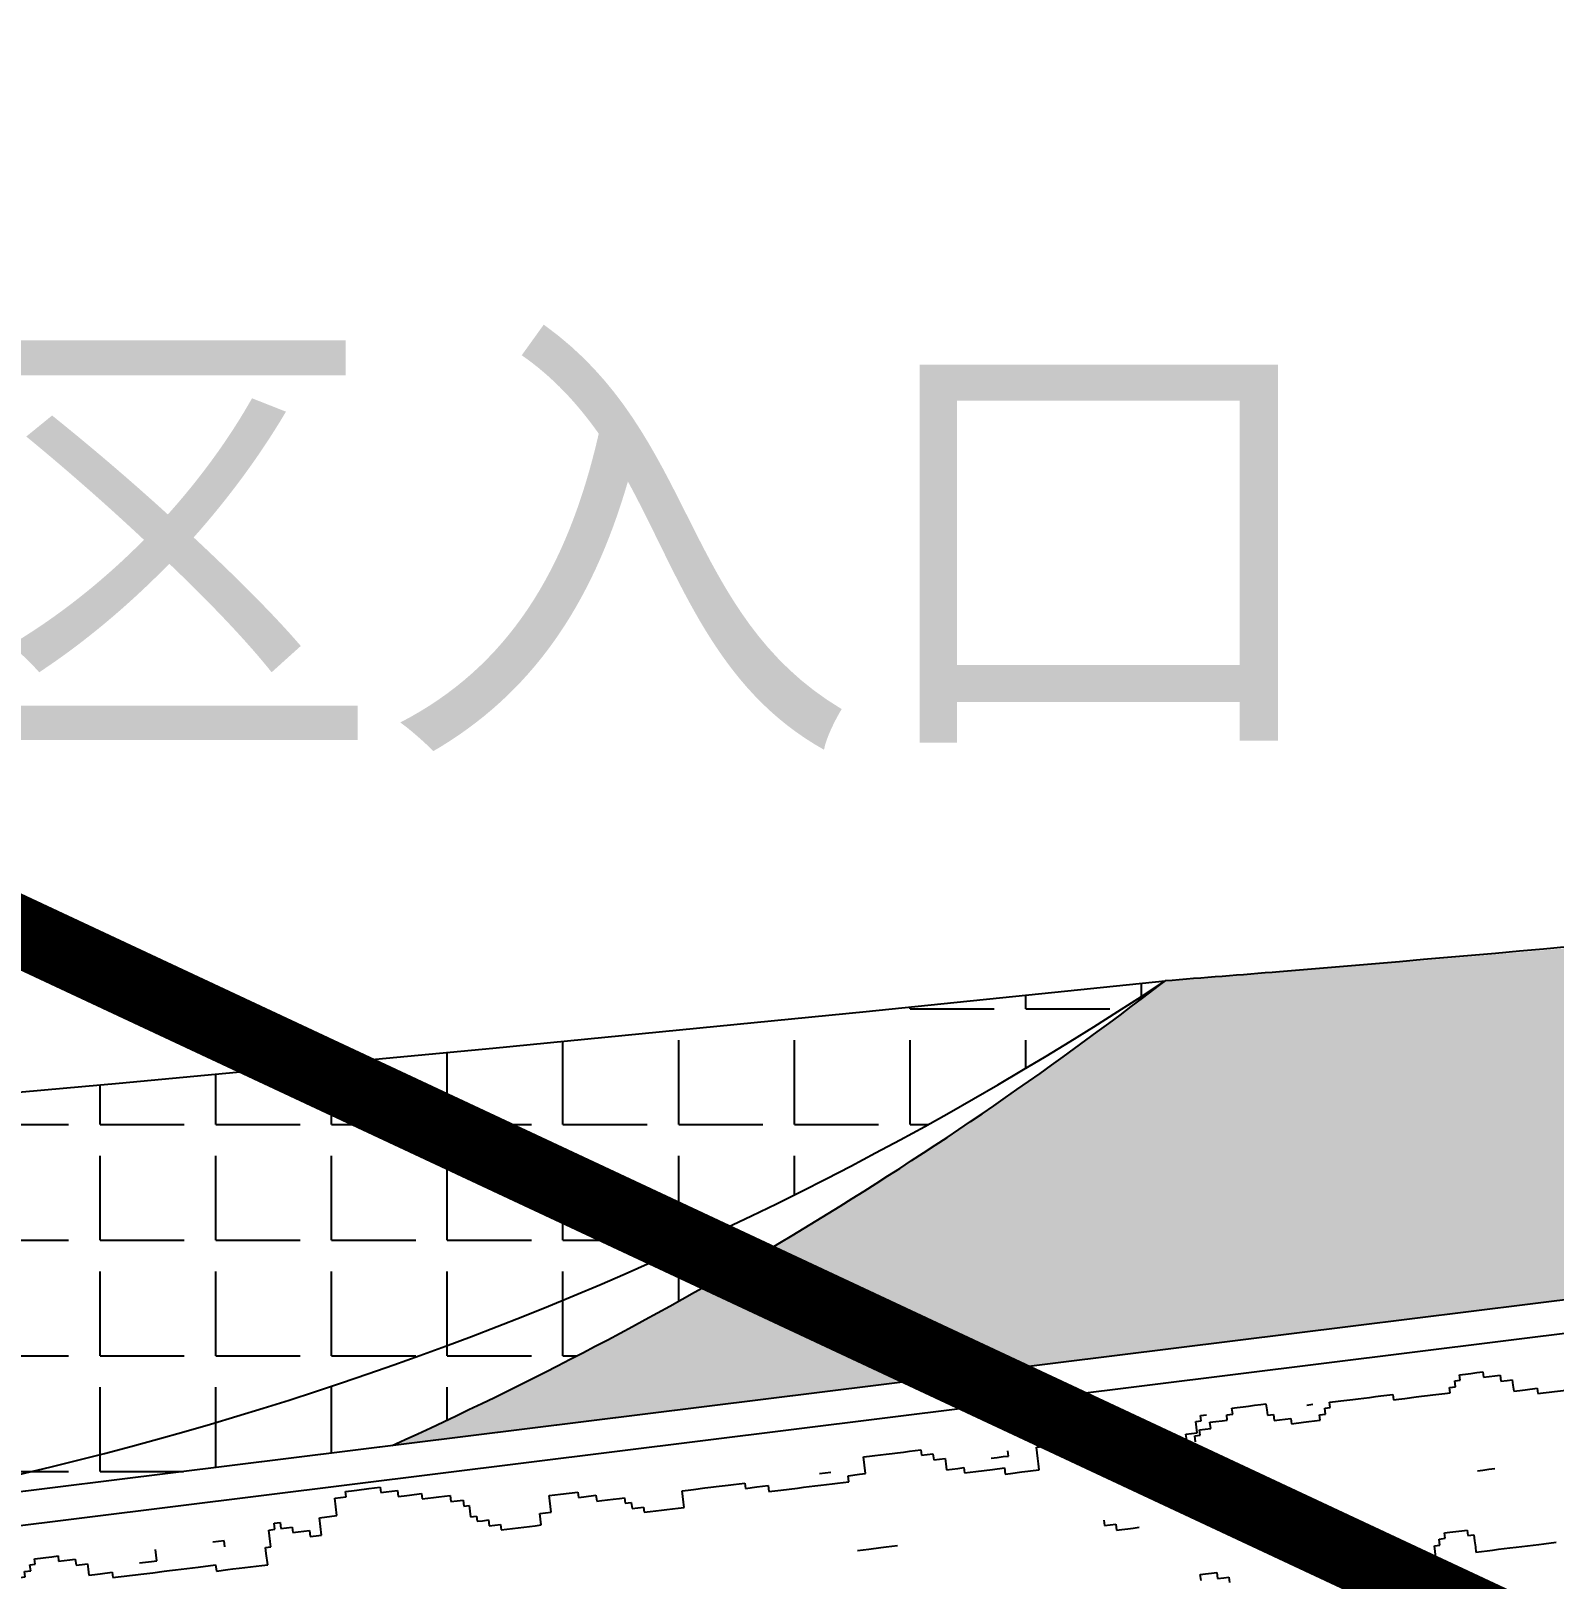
# Model space of a CAD drawing. Extents: x 302512 to 1034855, y -184136 to 410364.
# Drawn here: x 585704 to 596563, y -20013 to -8973 of the extents above; entities that cross this region are included whole.
import ezdxf

# ---------------------------------------------------------------- set-up
doc = ezdxf.new("R2010")
doc.units = 0
doc.header["$MEASUREMENT"] = 0
doc.linetypes.add('DASHED2', pattern=[0.375, 0.25, -0.125])
for name, color, linetype in [('PUB_TEXT', 7, 'Continuous'), ('WALL', 4, 'Continuous'), ('WZ', 2, 'Continuous'), ('总图线11', 41, 'Continuous'), ('环境', 8, 'Continuous')]:
    doc.layers.add(name, color=color, linetype=linetype)
doc.styles.add('-黑体', font='', dxfattribs={"width": 0.8})
doc.styles.get('-黑体').set_extended_font_data('黑体')
pattern_1 = [(0, (509471.4933334838, -11821.67426260607), (0, 825.0000000000001), [600, -225]), (90, (509471.4933334838, -11821.67426260607), (-825.0000000000001, 5.051501209517306e-14), [600, -225])]

# ---------------------------------------------------------------- blocks, each defined once
blk = doc.blocks.new('M_F21')
at = {"color": 3, "linetype": 'Continuous'}
for p, q in [((-631.595779787006, 671.5761824130986), (-577.3097208870659, 671.5761824130986)), ((-631.595779787006, 588.3934599739368), (-631.595779787006, 671.5761824130986)), ((-577.3097208870659, 696.8926631554514), (-548.3571561404315, 696.8926631554514)), ((-577.3097208870659, 671.5761824130986), (-577.3097208870659, 696.8926631554514)), ((-548.3571561404315, 696.8926631554514), (-523.0236619871266, 696.8926631554514)), ((-548.3571561404315, 696.8926631554514), (-548.3571561404315, 696.8926631554514)), ((-523.0236619871266, 696.8926631554514), (-465.1185324938569, 696.8926631554514)), ((-523.0236619871266, 696.8926631554514), (-523.0236619871266, 696.8926631554514)), ((-465.1185324938569, 696.8926631554514), (-410.8324735939177, 696.8926631554514)), ((-465.1185324938569, 696.8926631554514), (-465.1185324938569, 696.8926631554514)), ((-410.8324735939177, 696.8926631554514), (-410.8324735939177, 671.5761824130986)), ((-410.8324735939177, 671.5761824130986), (-385.4989794406129, 671.5761824130986)), ((-385.4989794406129, 671.5761824130986), (-331.2129205406727, 671.5761824130986)), ((-385.4989794406129, 671.5761824130986), (-385.4989794406129, 671.5761824130986)), ((-331.2129205406727, 671.5761824130986), (-331.2129205406727, 642.643061564695)), ((-331.2129205406727, 642.643061564695), (-302.2603557940383, 642.643061564695)), ((-302.2603557940383, 642.643061564695), (-276.9268616407335, 642.643061564695)), ((-302.2603557940383, 642.643061564695), (-302.2603557940383, 642.643061564695)), ((-276.9268616407335, 642.643061564695), (-219.0217321474638, 642.643061564695)), ((-276.9268616407335, 642.643061564695), (-276.9268616407335, 642.643061564695)), ((-219.0217321474638, 642.643061564695), (-219.0217321474638, 617.3265808223405)), ((-219.0217321474638, 617.3265808223405), (-164.7356732475246, 617.3265808223405)), ((-164.7356732475246, 617.3265808223405), (-139.4021790942197, 617.3265808223405)), ((-164.7356732475246, 617.3265808223405), (-164.7356732475246, 617.3265808223405)), ((-139.4021790942197, 617.3265808223405), (-85.11612019427957, 617.3265808223405)), ((-139.4021790942197, 617.3265808223405), (-139.4021790942197, 617.3265808223405)), ((-85.11612019427957, 617.3265808223405), (-85.11612019427957, 588.3934599739368)), ((-3175.802406897511, 534.1438583831787), (-3150.468912744205, 534.1438583831787)), ((-3175.802406897511, 534.1438583831787), (-3175.802406897511, 534.1438583831787)), ((-3175.802406897511, 505.210737534775), (-3175.802406897511, 534.1438583831787)), ((-3150.468912744205, 534.1438583831787), (-3121.516347997571, 534.1438583831787)), ((-3150.468912744205, 534.1438583831787), (-3150.468912744205, 534.1438583831787)), ((-3121.516347997571, 534.1438583831787), (-3096.182853844266, 534.1438583831787)), ((-3121.516347997571, 534.1438583831787), (-3121.516347997571, 534.1438583831787)), ((-3096.182853844266, 534.1438583831787), (-3067.230289097632, 534.1438583831787)), ((-3096.182853844266, 534.1438583831787), (-3096.182853844266, 534.1438583831787)), ((-3067.230289097632, 534.1438583831787), (-3038.277724350997, 534.1438583831787)), ((-3067.230289097632, 534.1438583831787), (-3067.230289097632, 534.1438583831787)), ((-3038.277724350997, 534.1438583831787), (-3012.944230197692, 534.1438583831787)), ((-3038.277724350997, 534.1438583831787), (-3038.277724350997, 534.1438583831787)), ((-3012.944230197692, 534.1438583831787), (-3012.944230197692, 505.210737534775)), ((-3012.944230197692, 534.1438583831787), (-3012.944230197692, 534.1438583831787)), ((-2108.176581865364, 534.1438583831787), (-2082.843087712059, 534.1438583831787)), ((-2108.176581865364, 505.210737534775), (-2108.176581865364, 534.1438583831787)), ((-2082.843087712059, 559.4603391255332), (-2053.890522965425, 559.4603391255332)), ((-2082.843087712059, 559.4603391255332), (-2082.843087712059, 559.4603391255332)), ((-2082.843087712059, 534.1438583831787), (-2082.843087712059, 559.4603391255332)), ((-2082.843087712059, 534.1438583831787), (-2082.843087712059, 534.1438583831787)), ((-2053.890522965425, 559.4603391255332), (-2028.55702881212, 559.4603391255332)), ((-2053.890522965425, 559.4603391255332), (-2053.890522965425, 559.4603391255332)), ((-2028.55702881212, 559.4603391255332), (-1999.604464065485, 559.4603391255332)), ((-2028.55702881212, 559.4603391255332), (-2028.55702881212, 559.4603391255332)), ((-1999.604464065485, 559.4603391255332), (-1970.651899318851, 559.4603391255332)), ((-1999.604464065485, 559.4603391255332), (-1999.604464065485, 559.4603391255332)), ((-1970.651899318851, 559.4603391255332), (-1970.651899318851, 534.1438583831787)), ((-1970.651899318851, 534.1438583831787), (-1916.365840418911, 534.1438583831787)), ((-1916.365840418911, 534.1438583831787), (-1891.032346265605, 534.1438583831787)), ((-1916.365840418911, 534.1438583831787), (-1916.365840418911, 534.1438583831787)), ((-1891.032346265605, 534.1438583831787), (-1891.032346265605, 505.210737534775)), ((-1891.032346265605, 534.1438583831787), (-1891.032346265605, 534.1438583831787)), ((-1507.410863372699, 534.1438583831787), (-1507.410863372699, 534.1438583831787)), ((-1507.410863372699, 479.8942567924223), (-1507.410863372699, 534.1438583831787)), ((-1232.361498279671, 534.1438583831787), (-1232.361498279671, 534.1438583831787)), ((-1178.075439379732, 534.1438583831787), (-1232.361498279671, 534.1438583831787)), ((-1178.075439379732, 534.1438583831787), (-1178.075439379732, 534.1438583831787)), ((-1178.075439379732, 505.210737534775), (-1178.075439379732, 534.1438583831787)), ((-960.9312037799727, 559.4603391255332), (-931.9786390333384, 559.4603391255332)), ((-960.9312037799727, 505.210737534775), (-960.9312037799727, 559.4603391255332)), ((-931.9786390333384, 588.3934599739368), (-903.026074286704, 588.3934599739368)), ((-931.9786390333384, 588.3934599739368), (-931.9786390333384, 588.3934599739368)), ((-931.9786390333384, 559.4603391255332), (-931.9786390333384, 588.3934599739368)), ((-903.026074286704, 588.3934599739368), (-903.026074286704, 559.4603391255332)), ((-903.026074286704, 588.3934599739368), (-903.026074286704, 588.3934599739368)), ((-903.026074286704, 559.4603391255332), (-848.7400153867638, 559.4603391255332)), ((-903.026074286704, 559.4603391255332), (-903.026074286704, 559.4603391255332)), ((-848.7400153867638, 559.4603391255332), (-848.7400153867638, 534.1438583831787)), ((-848.7400153867638, 534.1438583831787), (-823.406521233459, 534.1438583831787)), ((-823.406521233459, 534.1438583831787), (-769.1204623335198, 534.1438583831787)), ((-823.406521233459, 534.1438583831787), (-823.406521233459, 534.1438583831787)), ((-769.1204623335198, 534.1438583831787), (-769.1204623335198, 505.210737534775)), ((-714.8344034335796, 588.3934599739368), (-631.595779787006, 588.3934599739368)), ((-714.8344034335796, 505.210737534775), (-714.8344034335796, 588.3934599739368)), ((-85.11612019427957, 588.3934599739368), (-56.16355544764519, 588.3934599739368)), ((-56.16355544764519, 588.3934599739368), (-27.21099070101081, 588.3934599739368)), ((-56.16355544764519, 588.3934599739368), (-56.16355544764519, 588.3934599739368)), ((-27.21099070101081, 588.3934599739368), (-27.21099070101081, 559.4603391255332)), ((-27.21099070101081, 588.3934599739368), (-27.21099070101081, 588.3934599739368)), ((-27.21099070101081, 559.4603391255332), (-1.87749654770505, 559.4603391255332)), ((-27.21099070101081, 559.4603391255332), (-27.21099070101081, 559.4603391255332)), ((-1.87749654770505, 559.4603391255332), (-1.87749654770505, 505.210737534775)), ((381.7439863452018, 559.4603391255332), (436.0300452451411, 559.4603391255332)), ((381.7439863452018, 559.4603391255332), (381.7439863452018, 559.4603391255332)), ((381.7439863452018, 534.1438583831787), (381.7439863452018, 559.4603391255332)), ((381.7439863452018, 534.1438583831787), (381.7439863452018, 534.1438583831787)), ((381.7439863452018, 479.8942567924223), (381.7439863452018, 534.1438583831787)), ((436.0300452451411, 559.4603391255332), (519.2686688917165, 559.4603391255332)), ((436.0300452451411, 559.4603391255332), (436.0300452451411, 559.4603391255332)), ((519.2686688917165, 559.4603391255332), (519.2686688917165, 534.1438583831787)), ((519.2686688917165, 559.4603391255332), (519.2686688917165, 559.4603391255332)), ((519.2686688917165, 534.1438583831787), (544.6021630450196, 534.1438583831787)), ((519.2686688917165, 534.1438583831787), (519.2686688917165, 534.1438583831787)), ((544.6021630450196, 534.1438583831787), (602.5072925382883, 534.1438583831787)), ((544.6021630450196, 534.1438583831787), (544.6021630450196, 534.1438583831787)), ((602.5072925382883, 534.1438583831787), (602.5072925382883, 505.210737534775)), ((1887.277353170195, 559.4603391255332), (1916.229917916829, 559.4603391255332)), ((1887.277353170195, 559.4603391255332), (1887.277353170195, 559.4603391255332)), ((1887.277353170195, 479.8942567924223), (1887.277353170195, 559.4603391255332)), ((1916.229917916829, 559.4603391255332), (1941.563412070134, 559.4603391255332)), ((1916.229917916829, 559.4603391255332), (1916.229917916829, 559.4603391255332)), ((1941.563412070134, 559.4603391255332), (1995.849470970075, 559.4603391255332)), ((1941.563412070134, 559.4603391255332), (1941.563412070134, 559.4603391255332)), ((1995.849470970075, 559.4603391255332), (2024.802035716708, 559.4603391255332)), ((1995.849470970075, 559.4603391255332), (1995.849470970075, 559.4603391255332)), ((2024.802035716708, 559.4603391255332), (2050.135529870015, 559.4603391255332)), ((2024.802035716708, 559.4603391255332), (2024.802035716708, 559.4603391255332)), ((2050.135529870015, 559.4603391255332), (2079.088094616647, 559.4603391255332)), ((2050.135529870015, 559.4603391255332), (2050.135529870015, 559.4603391255332)), ((2079.088094616647, 559.4603391255332), (2108.040659363283, 559.4603391255332)), ((2079.088094616647, 559.4603391255332), (2079.088094616647, 559.4603391255332)), ((2108.040659363283, 559.4603391255332), (2162.326718263223, 559.4603391255332)), ((2108.040659363283, 559.4603391255332), (2108.040659363283, 559.4603391255332)), ((2162.326718263223, 559.4603391255332), (2162.326718263223, 534.1438583831787)), ((2162.326718263223, 534.1438583831787), (2216.612777163162, 534.1438583831787)), ((2216.612777163162, 534.1438583831787), (2216.612777163162, 505.210737534775)), ((2216.612777163162, 534.1438583831787), (2216.612777163162, 534.1438583831787)), ((2737.758942602584, 534.1438583831787), (2763.092436755887, 534.1438583831787)), ((2737.758942602584, 534.1438583831787), (2737.758942602584, 534.1438583831787)), ((2737.758942602584, 505.210737534775), (2737.758942602584, 534.1438583831787)), ((2763.092436755887, 559.4603391255332), (2792.045001502524, 559.4603391255332)), ((2763.092436755887, 534.1438583831787), (2763.092436755887, 559.4603391255332)), ((2792.045001502524, 559.4603391255332), (2817.378495655827, 559.4603391255332)), ((2792.045001502524, 559.4603391255332), (2792.045001502524, 559.4603391255332)), ((2817.378495655827, 559.4603391255332), (2846.331060402463, 559.4603391255332)), ((2817.378495655827, 559.4603391255332), (2817.378495655827, 559.4603391255332)), ((2846.331060402463, 559.4603391255332), (2871.664554555766, 559.4603391255332)), ((2846.331060402463, 559.4603391255332), (2846.331060402463, 559.4603391255332)), ((2871.664554555766, 559.4603391255332), (2925.950613455709, 559.4603391255332)), ((2871.664554555766, 559.4603391255332), (2871.664554555766, 559.4603391255332)), ((2925.950613455709, 559.4603391255332), (2954.903178202341, 559.4603391255332)), ((2925.950613455709, 559.4603391255332), (2925.950613455709, 559.4603391255332)), ((2954.903178202341, 559.4603391255332), (2954.903178202341, 534.1438583831787)), ((2954.903178202341, 534.1438583831787), (3009.18923710228, 534.1438583831787)), ((3009.18923710228, 534.1438583831787), (3063.47529600222, 534.1438583831787)), ((3009.18923710228, 534.1438583831787), (3009.18923710228, 534.1438583831787)), ((3063.47529600222, 534.1438583831787), (3092.427860748856, 534.1438583831787)), ((3063.47529600222, 534.1438583831787), (3063.47529600222, 534.1438583831787)), ((3092.427860748856, 534.1438583831787), (3092.427860748856, 505.210737534775)), ((3092.427860748856, 534.1438583831787), (3092.427860748856, 534.1438583831787)), ((3476.049343641764, 534.1438583831787), (3501.382837795067, 534.1438583831787)), ((3476.049343641764, 534.1438583831787), (3476.049343641764, 534.1438583831787)), ((3476.049343641764, 479.8942567924223), (3476.049343641764, 534.1438583831787)), ((3501.382837795067, 559.4603391255332), (3530.335402541703, 559.4603391255332)), ((3501.382837795067, 534.1438583831787), (3501.382837795067, 559.4603391255332)), ((3530.335402541703, 559.4603391255332), (3530.335402541703, 559.4603391255332)), ((-3342.279654190659, 450.9611359440187), (-3287.99359529072, 450.9611359440187)), ((-3342.279654190659, 450.9611359440187), (-3342.279654190659, 450.9611359440187)), ((-3342.279654190659, 425.6446552016641), (-3342.279654190659, 450.9611359440187)), ((-3287.99359529072, 479.8942567924223), (-3259.041030544086, 479.8942567924223)), ((-3287.99359529072, 479.8942567924223), (-3287.99359529072, 479.8942567924223)), ((-3287.99359529072, 450.9611359440187), (-3287.99359529072, 479.8942567924223)), ((-3287.99359529072, 450.9611359440187), (-3287.99359529072, 450.9611359440187)), ((-3259.041030544086, 479.8942567924223), (-3230.088465797451, 479.8942567924223)), ((-3259.041030544086, 479.8942567924223), (-3259.041030544086, 479.8942567924223)), ((-3230.088465797451, 479.8942567924223), (-3204.754971644145, 479.8942567924223)), ((-3230.088465797451, 479.8942567924223), (-3230.088465797451, 479.8942567924223)), ((-3204.754971644145, 505.210737534775), (-3175.802406897511, 505.210737534775)), ((-3204.754971644145, 479.8942567924223), (-3204.754971644145, 505.210737534775)), ((-3175.802406897511, 505.210737534775), (-3175.802406897511, 505.210737534775)), ((-3012.944230197692, 505.210737534775), (-3012.944230197692, 479.8942567924223)), ((-3012.944230197692, 505.210737534775), (-3012.944230197692, 505.210737534775)), ((-3012.944230197692, 479.8942567924223), (-2983.991665451058, 479.8942567924223)), ((-3012.944230197692, 479.8942567924223), (-3012.944230197692, 479.8942567924223)), ((-2983.991665451058, 479.8942567924223), (-2983.991665451058, 450.9611359440187)), ((-2983.991665451058, 450.9611359440187), (-2958.658171297752, 450.9611359440187)), ((-2958.658171297752, 450.9611359440187), (-2904.372112397812, 450.9611359440187)), ((-2958.658171297752, 450.9611359440187), (-2958.658171297752, 450.9611359440187)), ((-2904.372112397812, 450.9611359440187), (-2904.372112397812, 425.6446552016641)), ((-2821.133488751238, 505.210737534775), (-2792.180924004604, 505.210737534775)), ((-2792.180924004604, 505.210737534775), (-2792.180924004604, 505.210737534775)), ((-2766.847429851299, 450.9611359440187), (-2737.894865104665, 450.9611359440187)), ((-2766.847429851299, 450.9611359440187), (-2766.847429851299, 450.9611359440187)), ((-2766.847429851299, 425.6446552016641), (-2766.847429851299, 450.9611359440187)), ((-2737.894865104665, 479.8942567924223), (-2712.561370951359, 479.8942567924223)), ((-2737.894865104665, 450.9611359440187), (-2737.894865104665, 479.8942567924223)), ((-2737.894865104665, 450.9611359440187), (-2737.894865104665, 450.9611359440187)), ((-2712.561370951359, 505.210737534775), (-2683.608806204725, 505.210737534775)), ((-2712.561370951359, 505.210737534775), (-2712.561370951359, 505.210737534775)), ((-2712.561370951359, 479.8942567924223), (-2712.561370951359, 505.210737534775)), ((-2683.608806204725, 505.210737534775), (-2658.275312051419, 505.210737534775)), ((-2683.608806204725, 505.210737534775), (-2683.608806204725, 505.210737534775)), ((-2658.275312051419, 505.210737534775), (-2629.322747304785, 505.210737534775)), ((-2658.275312051419, 505.210737534775), (-2658.275312051419, 505.210737534775)), ((-2629.322747304785, 505.210737534775), (-2600.37018255815, 505.210737534775)), ((-2629.322747304785, 505.210737534775), (-2629.322747304785, 505.210737534775)), ((-2600.37018255815, 505.210737534775), (-2575.036688404845, 505.210737534775)), ((-2600.37018255815, 505.210737534775), (-2600.37018255815, 505.210737534775)), ((-2575.036688404845, 505.210737534775), (-2520.750629504906, 505.210737534775)), ((-2575.036688404845, 505.210737534775), (-2575.036688404845, 505.210737534775)), ((-2520.750629504906, 505.210737534775), (-2491.798064758272, 505.210737534775)), ((-2520.750629504906, 505.210737534775), (-2520.750629504906, 505.210737534775)), ((-2491.798064758272, 505.210737534775), (-2466.464570604966, 505.210737534775)), ((-2491.798064758272, 505.210737534775), (-2491.798064758272, 505.210737534775)), ((-2466.464570604966, 505.210737534775), (-2437.512005858332, 505.210737534775)), ((-2466.464570604966, 505.210737534775), (-2466.464570604966, 505.210737534775)), ((-2437.512005858332, 505.210737534775), (-2408.559441111697, 505.210737534775)), ((-2437.512005858332, 505.210737534775), (-2437.512005858332, 505.210737534775)), ((-2408.559441111697, 505.210737534775), (-2408.559441111697, 479.8942567924223)), ((-2408.559441111697, 479.8942567924223), (-2383.225946958391, 479.8942567924223)), ((-2383.225946958391, 479.8942567924223), (-2354.273382211757, 479.8942567924223)), ((-2383.225946958391, 479.8942567924223), (-2383.225946958391, 479.8942567924223)), ((-2354.273382211757, 479.8942567924223), (-2299.987323311818, 479.8942567924223)), ((-2354.273382211757, 479.8942567924223), (-2354.273382211757, 479.8942567924223)), ((-2299.987323311818, 479.8942567924223), (-2274.653829158513, 479.8942567924223)), ((-2299.987323311818, 479.8942567924223), (-2299.987323311818, 479.8942567924223)), ((-2274.653829158513, 479.8942567924223), (-2245.701264411879, 479.8942567924223)), ((-2274.653829158513, 479.8942567924223), (-2274.653829158513, 479.8942567924223)), ((-2245.701264411879, 479.8942567924223), (-2220.367770258573, 479.8942567924223)), ((-2245.701264411879, 479.8942567924223), (-2245.701264411879, 479.8942567924223)), ((-2220.367770258573, 479.8942567924223), (-2191.415205511938, 479.8942567924223)), ((-2220.367770258573, 479.8942567924223), (-2220.367770258573, 479.8942567924223)), ((-2191.415205511938, 479.8942567924223), (-2162.462640765304, 479.8942567924223)), ((-2191.415205511938, 479.8942567924223), (-2191.415205511938, 479.8942567924223)), ((-2162.462640765304, 479.8942567924223), (-2137.129146611998, 479.8942567924223)), ((-2162.462640765304, 479.8942567924223), (-2162.462640765304, 479.8942567924223)), ((-2137.129146611998, 505.210737534775), (-2108.176581865364, 505.210737534775)), ((-2137.129146611998, 479.8942567924223), (-2137.129146611998, 505.210737534775)), ((-1891.032346265605, 505.210737534775), (-1862.079781518971, 505.210737534775)), ((-1891.032346265605, 505.210737534775), (-1891.032346265605, 505.210737534775)), ((-1862.079781518971, 505.210737534775), (-1836.746287365666, 505.210737534775)), ((-1862.079781518971, 505.210737534775), (-1862.079781518971, 505.210737534775)), ((-1836.746287365666, 505.210737534775), (-1836.746287365666, 479.8942567924223)), ((-1836.746287365666, 505.210737534775), (-1836.746287365666, 505.210737534775)), ((-1836.746287365666, 479.8942567924223), (-1836.746287365666, 450.9611359440187)), ((-1836.746287365666, 479.8942567924223), (-1836.746287365666, 479.8942567924223)), ((-1836.746287365666, 450.9611359440187), (-1807.793722619032, 450.9611359440187)), ((-1836.746287365666, 450.9611359440187), (-1836.746287365666, 450.9611359440187)), ((-1807.793722619032, 450.9611359440187), (-1782.460228465727, 450.9611359440187)), ((-1807.793722619032, 450.9611359440187), (-1807.793722619032, 450.9611359440187)), ((-1782.460228465727, 450.9611359440187), (-1724.555098972458, 450.9611359440187)), ((-1782.460228465727, 450.9611359440187), (-1782.460228465727, 450.9611359440187)), ((-1724.555098972458, 450.9611359440187), (-1724.555098972458, 425.6446552016641)), ((-1590.649487019273, 479.8942567924223), (-1561.696922272638, 479.8942567924223)), ((-1561.696922272638, 479.8942567924223), (-1532.744357526004, 479.8942567924223)), ((-1561.696922272638, 479.8942567924223), (-1561.696922272638, 479.8942567924223)), ((-1532.744357526004, 479.8942567924223), (-1507.410863372699, 479.8942567924223)), ((-1532.744357526004, 479.8942567924223), (-1532.744357526004, 479.8942567924223)), ((-1507.410863372699, 479.8942567924223), (-1507.410863372699, 479.8942567924223)), ((-986.2646979332776, 479.8942567924223), (-960.9312037799727, 479.8942567924223)), ((-986.2646979332776, 450.9611359440187), (-986.2646979332776, 479.8942567924223)), ((-986.2646979332776, 450.9611359440187), (-986.2646979332776, 450.9611359440187)), ((-986.2646979332776, 396.7115343532605), (-986.2646979332776, 450.9611359440187)), ((-960.9312037799727, 505.210737534775), (-960.9312037799727, 505.210737534775)), ((-960.9312037799727, 479.8942567924223), (-960.9312037799727, 505.210737534775)), ((-769.1204623335198, 505.210737534775), (-740.1678975868845, 505.210737534775)), ((-740.1678975868845, 505.210737534775), (-714.8344034335796, 505.210737534775)), ((-740.1678975868845, 505.210737534775), (-740.1678975868845, 505.210737534775)), ((-714.8344034335796, 505.210737534775), (-714.8344034335796, 505.210737534775)), ((-1.87749654770505, 505.210737534775), (27.07506819892933, 505.210737534775)), ((-1.87749654770505, 505.210737534775), (-1.87749654770505, 505.210737534775)), ((27.07506819892933, 505.210737534775), (27.07506819892933, 479.8942567924223)), ((27.07506819892933, 479.8942567924223), (52.40856235223328, 479.8942567924223)), ((52.40856235223328, 479.8942567924223), (81.36112709886947, 479.8942567924223)), ((52.40856235223328, 479.8942567924223), (52.40856235223328, 479.8942567924223)), ((81.36112709886947, 479.8942567924223), (81.36112709886947, 450.9611359440187)), ((81.36112709886947, 450.9611359440187), (135.6471859988087, 450.9611359440187)), ((135.6471859988087, 450.9611359440187), (135.6471859988087, 425.6446552016641)), ((327.4579274452626, 479.8942567924223), (381.7439863452018, 479.8942567924223)), ((327.4579274452626, 425.6446552016641), (327.4579274452626, 479.8942567924223)), ((602.5072925382883, 505.210737534775), (627.840786691595, 505.210737534775)), ((627.840786691595, 505.210737534775), (682.1268455915342, 505.210737534775)), ((627.840786691595, 505.210737534775), (627.840786691595, 505.210737534775)), ((682.1268455915342, 505.210737534775), (711.0794103381686, 505.210737534775)), ((682.1268455915342, 505.210737534775), (682.1268455915342, 505.210737534775)), ((711.0794103381686, 505.210737534775), (736.4129044914735, 505.210737534775)), ((711.0794103381686, 505.210737534775), (711.0794103381686, 505.210737534775)), ((736.4129044914735, 505.210737534775), (736.4129044914735, 479.8942567924223)), ((736.4129044914735, 479.8942567924223), (765.3654692381097, 479.8942567924223)), ((765.3654692381097, 479.8942567924223), (765.3654692381097, 450.9611359440187)), ((765.3654692381097, 479.8942567924223), (765.3654692381097, 479.8942567924223)), ((765.3654692381097, 450.9611359440187), (819.6515281380489, 450.9611359440187)), ((765.3654692381097, 450.9611359440187), (765.3654692381097, 450.9611359440187)), ((819.6515281380489, 450.9611359440187), (819.6515281380489, 425.6446552016641)), ((1011.462269584503, 505.210737534775), (1040.414834331135, 505.210737534775)), ((1011.462269584503, 505.210737534775), (1011.462269584503, 505.210737534775)), ((1011.462269584503, 450.9611359440187), (1011.462269584503, 505.210737534775)), ((1011.462269584503, 450.9611359440187), (1011.462269584503, 450.9611359440187)), ((1011.462269584503, 425.6446552016641), (1011.462269584503, 450.9611359440187)), ((1040.414834331135, 505.210737534775), (1065.748328484442, 505.210737534775)), ((1040.414834331135, 505.210737534775), (1040.414834331135, 505.210737534775)), ((1065.748328484442, 505.210737534775), (1120.034387384381, 505.210737534775)), ((1065.748328484442, 505.210737534775), (1065.748328484442, 505.210737534775)), ((1120.034387384381, 505.210737534775), (1148.986952131016, 505.210737534775)), ((1120.034387384381, 505.210737534775), (1120.034387384381, 505.210737534775)), ((1148.986952131016, 505.210737534775), (1174.32044628432, 505.210737534775)), ((1148.986952131016, 505.210737534775), (1148.986952131016, 505.210737534775)), ((1174.32044628432, 505.210737534775), (1203.273011030955, 505.210737534775)), ((1174.32044628432, 505.210737534775), (1174.32044628432, 505.210737534775)), ((1203.273011030955, 505.210737534775), (1232.225575777589, 505.210737534775)), ((1203.273011030955, 505.210737534775), (1203.273011030955, 505.210737534775)), ((1232.225575777589, 505.210737534775), (1257.559069930896, 505.210737534775)), ((1232.225575777589, 505.210737534775), (1232.225575777589, 505.210737534775)), ((1257.559069930896, 505.210737534775), (1311.845128830835, 505.210737534775)), ((1257.559069930896, 505.210737534775), (1257.559069930896, 505.210737534775)), ((1311.845128830835, 505.210737534775), (1311.845128830835, 479.8942567924223)), ((1311.845128830835, 479.8942567924223), (1366.131187730774, 479.8942567924223)), ((1366.131187730774, 479.8942567924223), (1420.417246630714, 479.8942567924223)), ((1366.131187730774, 479.8942567924223), (1366.131187730774, 479.8942567924223)), ((1420.417246630714, 479.8942567924223), (1420.417246630714, 450.9611359440187)), ((1420.417246630714, 450.9611359440187), (1478.322376123982, 450.9611359440187)), ((1478.322376123982, 450.9611359440187), (1557.941929177228, 450.9611359440187)), ((1478.322376123982, 450.9611359440187), (1478.322376123982, 450.9611359440187)), ((1557.941929177228, 450.9611359440187), (1586.894493923861, 450.9611359440187)), ((1557.941929177228, 450.9611359440187), (1557.941929177228, 450.9611359440187)), ((1586.894493923861, 450.9611359440187), (1641.180552823802, 450.9611359440187)), ((1586.894493923861, 450.9611359440187), (1586.894493923861, 450.9611359440187)), ((1641.180552823802, 450.9611359440187), (1670.133117570436, 450.9611359440187)), ((1641.180552823802, 450.9611359440187), (1641.180552823802, 450.9611359440187)), ((1670.133117570436, 505.210737534775), (1670.133117570436, 505.210737534775)), ((1724.419176470376, 505.210737534775), (1670.133117570436, 505.210737534775)), ((1670.133117570436, 450.9611359440187), (1724.419176470376, 450.9611359440187)), ((1670.133117570436, 450.9611359440187), (1670.133117570436, 450.9611359440187)), ((1724.419176470376, 450.9611359440187), (1749.752670623682, 450.9611359440187)), ((1724.419176470376, 450.9611359440187), (1724.419176470376, 450.9611359440187)), ((1749.752670623682, 450.9611359440187), (1804.038729523621, 450.9611359440187)), ((1749.752670623682, 450.9611359440187), (1749.752670623682, 450.9611359440187)), ((1804.038729523621, 479.8942567924223), (1858.324788423561, 479.8942567924223)), ((1804.038729523621, 479.8942567924223), (1804.038729523621, 479.8942567924223)), ((1804.038729523621, 450.9611359440187), (1804.038729523621, 479.8942567924223)), ((1804.038729523621, 450.9611359440187), (1804.038729523621, 450.9611359440187)), ((1858.324788423561, 479.8942567924223), (1887.277353170195, 479.8942567924223)), ((1858.324788423561, 479.8942567924223), (1858.324788423561, 479.8942567924223)), ((2216.612777163162, 505.210737534775), (2270.898836063101, 505.210737534775)), ((2270.898836063101, 505.210737534775), (2270.898836063101, 479.8942567924223)), ((2270.898836063101, 505.210737534775), (2270.898836063101, 505.210737534775)), ((2270.898836063101, 479.8942567924223), (2270.898836063101, 450.9611359440187)), ((2270.898836063101, 479.8942567924223), (2270.898836063101, 479.8942567924223)), ((2270.898836063101, 450.9611359440187), (2325.18489496304, 450.9611359440187)), ((2270.898836063101, 450.9611359440187), (2270.898836063101, 450.9611359440187)), ((2325.18489496304, 450.9611359440187), (2354.137459709676, 450.9611359440187)), ((2325.18489496304, 450.9611359440187), (2325.18489496304, 450.9611359440187)), ((2354.137459709676, 450.9611359440187), (2354.137459709676, 425.6446552016641)), ((2488.043071662862, 479.8942567924223), (2516.995636409494, 479.8942567924223)), ((2516.995636409494, 479.8942567924223), (2545.94820115613, 479.8942567924223)), ((2516.995636409494, 479.8942567924223), (2516.995636409494, 479.8942567924223)), ((2545.94820115613, 479.8942567924223), (2571.281695309433, 479.8942567924223)), ((2545.94820115613, 479.8942567924223), (2545.94820115613, 479.8942567924223)), ((2571.281695309433, 505.210737534775), (2571.281695309433, 505.210737534775)), ((2571.281695309433, 479.8942567924223), (2571.281695309433, 505.210737534775)), ((2571.281695309433, 479.8942567924223), (2571.281695309433, 479.8942567924223)), ((2708.806377855948, 505.210737534775), (2737.758942602584, 505.210737534775)), ((2708.806377855948, 450.9611359440187), (2708.806377855948, 505.210737534775)), ((2708.806377855948, 450.9611359440187), (2708.806377855948, 450.9611359440187)), ((2708.806377855948, 425.6446552016641), (2708.806377855948, 450.9611359440187)), ((3092.427860748856, 505.210737534775), (3092.427860748856, 479.8942567924223)), ((3092.427860748856, 505.210737534775), (3092.427860748856, 505.210737534775)), ((3092.427860748856, 479.8942567924223), (3092.427860748856, 450.9611359440187)), ((3092.427860748856, 479.8942567924223), (3092.427860748856, 479.8942567924223)), ((3092.427860748856, 450.9611359440187), (3092.427860748856, 425.6446552016641)), ((3092.427860748856, 450.9611359440187), (3092.427860748856, 450.9611359440187)), ((3421.763284741821, 479.8942567924223), (3476.049343641764, 479.8942567924223)), ((3421.763284741821, 450.9611359440187), (3421.763284741821, 479.8942567924223)), ((3421.763284741821, 450.9611359440187), (3421.763284741821, 450.9611359440187)), ((3421.763284741821, 396.7115343532605), (3421.763284741821, 450.9611359440187)), ((-3367.613148343964, 425.6446552016641), (-3342.279654190659, 425.6446552016641)), ((-3367.613148343964, 396.7115343532605), (-3367.613148343964, 425.6446552016641)), ((-2904.372112397812, 425.6446552016641), (-2846.466982904543, 425.6446552016641)), ((-2846.466982904543, 425.6446552016641), (-2821.133488751238, 425.6446552016641)), ((-2846.466982904543, 425.6446552016641), (-2846.466982904543, 425.6446552016641)), ((-2821.133488751238, 425.6446552016641), (-2766.847429851299, 425.6446552016641)), ((-2821.133488751238, 425.6446552016641), (-2821.133488751238, 425.6446552016641)), ((-2766.847429851299, 425.6446552016641), (-2766.847429851299, 425.6446552016641)), ((-1724.555098972458, 425.6446552016641), (-1699.221604819152, 425.6446552016641)), ((-1699.221604819152, 425.6446552016641), (-1670.269040072518, 425.6446552016641)), ((-1699.221604819152, 425.6446552016641), (-1699.221604819152, 425.6446552016641)), ((-1670.269040072518, 425.6446552016641), (-1644.935545919212, 425.6446552016641)), ((-1670.269040072518, 425.6446552016641), (-1670.269040072518, 425.6446552016641)), ((-1644.935545919212, 425.6446552016641), (-1615.982981172578, 425.6446552016641)), ((-1644.935545919212, 425.6446552016641), (-1644.935545919212, 425.6446552016641)), ((-1615.982981172578, 425.6446552016641), (-1590.649487019273, 425.6446552016641)), ((-1615.982981172578, 425.6446552016641), (-1615.982981172578, 425.6446552016641)), ((-1590.649487019273, 425.6446552016641), (-1532.744357526004, 425.6446552016641)), ((-1590.649487019273, 425.6446552016641), (-1590.649487019273, 425.6446552016641)), ((-1532.744357526004, 425.6446552016641), (-1478.458298626064, 425.6446552016641)), ((-1532.744357526004, 425.6446552016641), (-1532.744357526004, 425.6446552016641)), ((-1478.458298626064, 425.6446552016641), (-1453.124804472759, 425.6446552016641)), ((-1478.458298626064, 425.6446552016641), (-1478.458298626064, 425.6446552016641)), ((-1453.124804472759, 425.6446552016641), (-1424.172239726125, 425.6446552016641)), ((-1453.124804472759, 425.6446552016641), (-1453.124804472759, 425.6446552016641)), ((-1424.172239726125, 425.6446552016641), (-1369.886180826185, 425.6446552016641)), ((-1424.172239726125, 425.6446552016641), (-1424.172239726125, 425.6446552016641)), ((-1369.886180826185, 425.6446552016641), (-1315.600121926245, 425.6446552016641)), ((-1369.886180826185, 425.6446552016641), (-1369.886180826185, 425.6446552016641)), ((-1315.600121926245, 425.6446552016641), (-1232.361498279671, 425.6446552016641)), ((-1315.600121926245, 425.6446552016641), (-1315.600121926245, 425.6446552016641)), ((-1232.361498279671, 425.6446552016641), (-1232.361498279671, 396.7115343532605)), ((-1232.361498279671, 396.7115343532605), (-1178.075439379732, 396.7115343532605)), ((-1178.075439379732, 396.7115343532605), (-1152.741945226427, 396.7115343532605)), ((-1178.075439379732, 396.7115343532605), (-1178.075439379732, 396.7115343532605)), ((-1152.741945226427, 396.7115343532605), (-1123.789380479792, 396.7115343532605)), ((-1152.741945226427, 396.7115343532605), (-1152.741945226427, 396.7115343532605)), ((-1123.789380479792, 396.7115343532605), (-1069.503321579852, 396.7115343532605)), ((-1123.789380479792, 396.7115343532605), (-1123.789380479792, 396.7115343532605)), ((-1069.503321579852, 396.7115343532605), (-1015.217262679913, 396.7115343532605)), ((-1069.503321579852, 396.7115343532605), (-1069.503321579852, 396.7115343532605)), ((-1015.217262679913, 396.7115343532605), (-986.2646979332776, 396.7115343532605)), ((-1015.217262679913, 396.7115343532605), (-1015.217262679913, 396.7115343532605)), ((135.6471859988087, 425.6446552016641), (189.9332448987479, 425.6446552016641)), ((189.9332448987479, 425.6446552016641), (244.2193037986872, 425.6446552016641)), ((189.9332448987479, 425.6446552016641), (189.9332448987479, 425.6446552016641)), ((244.2193037986872, 425.6446552016641), (298.5053626986264, 425.6446552016641)), ((244.2193037986872, 425.6446552016641), (244.2193037986872, 425.6446552016641)), ((298.5053626986264, 425.6446552016641), (327.4579274452626, 425.6446552016641)), ((298.5053626986264, 425.6446552016641), (298.5053626986264, 425.6446552016641)), ((327.4579274452626, 425.6446552016641), (327.4579274452626, 425.6446552016641)), ((819.6515281380489, 425.6446552016641), (848.6040928846814, 425.6446552016641)), ((848.6040928846814, 425.6446552016641), (902.8901517846225, 425.6446552016641)), ((848.6040928846814, 425.6446552016641), (848.6040928846814, 425.6446552016641)), ((902.8901517846225, 425.6446552016641), (928.2236459379274, 425.6446552016641)), ((902.8901517846225, 425.6446552016641), (902.8901517846225, 425.6446552016641)), ((928.2236459379274, 425.6446552016641), (982.5097048378666, 425.6446552016641)), ((928.2236459379274, 425.6446552016641), (928.2236459379274, 425.6446552016641)), ((982.5097048378666, 425.6446552016641), (1011.462269584503, 425.6446552016641)), ((982.5097048378666, 425.6446552016641), (982.5097048378666, 425.6446552016641)), ((1011.462269584503, 425.6446552016641), (1011.462269584503, 425.6446552016641)), ((2354.137459709676, 425.6446552016641), (2408.423518609616, 425.6446552016641)), ((2408.423518609616, 425.6446552016641), (2488.043071662862, 425.6446552016641)), ((2408.423518609616, 425.6446552016641), (2408.423518609616, 425.6446552016641)), ((2488.043071662862, 425.6446552016641), (2545.94820115613, 425.6446552016641)), ((2488.043071662862, 425.6446552016641), (2488.043071662862, 425.6446552016641)), ((2545.94820115613, 425.6446552016641), (2545.94820115613, 396.7115343532605)), ((2545.94820115613, 396.7115343532605), (2571.281695309433, 396.7115343532605)), ((2571.281695309433, 396.7115343532605), (2625.567754209373, 396.7115343532605)), ((2571.281695309433, 396.7115343532605), (2571.281695309433, 396.7115343532605)), ((2625.567754209373, 396.7115343532605), (2654.520318956009, 396.7115343532605)), ((2625.567754209373, 396.7115343532605), (2625.567754209373, 396.7115343532605)), ((2654.520318956009, 396.7115343532605), (2679.853813109316, 396.7115343532605)), ((2654.520318956009, 396.7115343532605), (2654.520318956009, 396.7115343532605)), ((2679.853813109316, 396.7115343532605), (2708.806377855948, 396.7115343532605)), ((2679.853813109316, 396.7115343532605), (2679.853813109316, 396.7115343532605)), ((2708.806377855948, 425.6446552016641), (2708.806377855948, 425.6446552016641)), ((2708.806377855948, 396.7115343532605), (2708.806377855948, 425.6446552016641)), ((2708.806377855948, 396.7115343532605), (2708.806377855948, 396.7115343532605)), ((3092.427860748856, 425.6446552016641), (3117.761354902159, 425.6446552016641)), ((3092.427860748856, 425.6446552016641), (3092.427860748856, 425.6446552016641)), ((3117.761354902159, 425.6446552016641), (3146.713919648795, 425.6446552016641)), ((3117.761354902159, 425.6446552016641), (3117.761354902159, 425.6446552016641)), ((3146.713919648795, 425.6446552016641), (3146.713919648795, 396.7115343532605)), ((3146.713919648795, 396.7115343532605), (3200.999978548734, 396.7115343532605)), ((3200.999978548734, 396.7115343532605), (3229.952543295371, 396.7115343532605)), ((3200.999978548734, 396.7115343532605), (3200.999978548734, 396.7115343532605)), ((3229.952543295371, 396.7115343532605), (3255.286037448674, 396.7115343532605)), ((3229.952543295371, 396.7115343532605), (3229.952543295371, 396.7115343532605)), ((3255.286037448674, 396.7115343532605), (3284.23860219531, 396.7115343532605)), ((3255.286037448674, 396.7115343532605), (3255.286037448674, 396.7115343532605)), ((3284.23860219531, 396.7115343532605), (3338.524661095249, 396.7115343532605)), ((3284.23860219531, 396.7115343532605), (3284.23860219531, 396.7115343532605)), ((3338.524661095249, 396.7115343532605), (3363.858155248552, 396.7115343532605)), ((3338.524661095249, 396.7115343532605), (3338.524661095249, 396.7115343532605)), ((3363.858155248552, 396.7115343532605), (3392.810719995188, 396.7115343532605)), ((3363.858155248552, 396.7115343532605), (3363.858155248552, 396.7115343532605)), ((3392.810719995188, 396.7115343532605), (3421.763284741821, 396.7115343532605)), ((3392.810719995188, 396.7115343532605), (3392.810719995188, 396.7115343532605)), ((3421.763284741821, 396.7115343532605), (3421.763284741821, 396.7115343532605)), ((-3012.944230197692, 96.53040555106963), (-2983.991665451058, 96.53040555106963)), ((-3012.944230197692, 96.53040555106963), (-3012.944230197692, 96.53040555106963)), ((-2958.658171297752, 96.53040555106963), (-3012.944230197692, 96.53040555106963)), ((-2983.991665451058, 96.53040555106963), (-2983.991665451058, 67.59728470266418)), ((-2053.890522965425, 96.53040555106963), (-2028.55702881212, 96.53040555106963)), ((-2028.55702881212, 96.53040555106963), (-1999.604464065485, 96.53040555106963)), ((-2028.55702881212, 96.53040555106963), (-2028.55702881212, 96.53040555106963)), ((-1999.604464065485, 96.53040555106963), (-1970.651899318851, 96.53040555106963)), ((-1999.604464065485, 96.53040555106963), (-1999.604464065485, 96.53040555106963)), ((-1970.651899318851, 96.53040555106963), (-1970.651899318851, 96.53040555106963)), ((1804.038729523621, 121.8468862934224), (1858.324788423561, 121.8468862934224)), ((1858.324788423561, 121.8468862934224), (1916.229917916829, 121.8468862934224)), ((1858.324788423561, 121.8468862934224), (1858.324788423561, 121.8468862934224)), ((1916.229917916829, 121.8468862934224), (1941.563412070134, 121.8468862934224)), ((1916.229917916829, 121.8468862934224), (1916.229917916829, 121.8468862934224)), ((1941.563412070134, 121.8468862934224), (1995.849470970075, 121.8468862934224)), ((1941.563412070134, 121.8468862934224), (1941.563412070134, 121.8468862934224)), ((1995.849470970075, 121.8468862934224), (1995.849470970075, 121.8468862934224)), ((2983.855742948977, 121.8468862934224), (2983.855742948977, 96.53040555106963)), ((2983.855742948977, 96.53040555106963), (3038.141801848917, 96.53040555106963)), ((2983.855742948977, 96.53040555106963), (2983.855742948977, 96.53040555106963)), ((3038.141801848917, 96.53040555106963), (3038.141801848917, 67.59728470266418)), ((-2983.991665451058, 67.59728470266418), (-2958.658171297752, 67.59728470266418)), ((-2958.658171297752, 67.59728470266418), (-2929.705606551118, 67.59728470266418)), ((-2958.658171297752, 67.59728470266418), (-2958.658171297752, 67.59728470266418)), ((-2929.705606551118, 67.59728470266418), (-2904.372112397812, 67.59728470266418)), ((-2929.705606551118, 67.59728470266418), (-2929.705606551118, 67.59728470266418)), ((-2904.372112397812, 67.59728470266418), (-2875.419547651178, 67.59728470266418)), ((-2904.372112397812, 67.59728470266418), (-2904.372112397812, 67.59728470266418)), ((-2875.419547651178, 67.59728470266418), (-2875.419547651178, 67.59728470266418)), ((3038.141801848917, 67.59728470266418), (3063.47529600222, 67.59728470266418)), ((3063.47529600222, 67.59728470266418), (3092.427860748856, 67.59728470266418)), ((3063.47529600222, 67.59728470266418), (3063.47529600222, 67.59728470266418)), ((3092.427860748856, 67.59728470266418), (3117.761354902159, 67.59728470266418)), ((3092.427860748856, 67.59728470266418), (3092.427860748856, 67.59728470266418)), ((3117.761354902159, 67.59728470266418), (3146.713919648795, 67.59728470266418)), ((3117.761354902159, 67.59728470266418), (3117.761354902159, 67.59728470266418)), ((3146.713919648795, 67.59728470266418), (3146.713919648795, 67.59728470266418)), ((-2274.653829158513, -203.6507232511231), (-2245.701264411879, -203.6507232511231)), ((-2274.653829158513, -203.6507232511231), (-2274.653829158513, -203.6507232511231)), ((-2274.653829158513, -232.5838440995267), (-2274.653829158513, -203.6507232511231)), ((-2245.701264411879, -178.3342425087685), (-2220.367770258573, -178.3342425087685)), ((-2245.701264411879, -178.3342425087685), (-2245.701264411879, -178.3342425087685)), ((-2245.701264411879, -203.6507232511231), (-2245.701264411879, -178.3342425087685)), ((-2245.701264411879, -203.6507232511231), (-2245.701264411879, -203.6507232511231)), ((-2220.367770258573, -178.3342425087685), (-2191.415205511938, -178.3342425087685)), ((-2220.367770258573, -178.3342425087685), (-2220.367770258573, -178.3342425087685)), ((-2191.415205511938, -178.3342425087685), (-2162.462640765304, -178.3342425087685)), ((-2191.415205511938, -178.3342425087685), (-2191.415205511938, -178.3342425087685)), ((-2162.462640765304, -178.3342425087685), (-2137.129146611998, -178.3342425087685)), ((-2162.462640765304, -178.3342425087685), (-2162.462640765304, -178.3342425087685)), ((-2137.129146611998, -178.3342425087685), (-2137.129146611998, -203.6507232511231)), ((-2137.129146611998, -203.6507232511231), (-2108.176581865364, -203.6507232511231)), ((-2108.176581865364, -203.6507232511231), (-2108.176581865364, -232.5838440995267)), ((-2108.176581865364, -203.6507232511231), (-2108.176581865364, -203.6507232511231)), ((-3421.899207243904, -232.5838440995267), (-3396.565713090598, -232.5838440995267)), ((-3421.899207243904, -261.5169649479303), (-3421.899207243904, -232.5838440995267)), ((-3396.565713090598, -232.5838440995267), (-3367.613148343964, -232.5838440995267)), ((-3396.565713090598, -232.5838440995267), (-3396.565713090598, -232.5838440995267)), ((-3367.613148343964, -232.5838440995267), (-3342.279654190659, -232.5838440995267)), ((-3367.613148343964, -232.5838440995267), (-3367.613148343964, -232.5838440995267)), ((-3342.279654190659, -232.5838440995267), (-3342.279654190659, -261.5169649479303)), ((-3342.279654190659, -232.5838440995267), (-3342.279654190659, -232.5838440995267)), ((-3342.279654190659, -261.5169649479303), (-3313.327089444025, -261.5169649479303)), ((-3342.279654190659, -261.5169649479303), (-3342.279654190659, -261.5169649479303)), ((-3313.327089444025, -261.5169649479303), (-3287.99359529072, -261.5169649479303)), ((-3313.327089444025, -261.5169649479303), (-3313.327089444025, -261.5169649479303)), ((-3287.99359529072, -261.5169649479303), (-3287.99359529072, -286.833445690283)), ((-3287.99359529072, -261.5169649479303), (-3287.99359529072, -261.5169649479303)), ((-2737.894865104665, -261.5169649479303), (-2712.561370951359, -261.5169649479303)), ((-2737.894865104665, -261.5169649479303), (-2737.894865104665, -261.5169649479303)), ((-2737.894865104665, -341.0830472810412), (-2737.894865104665, -261.5169649479303)), ((-2712.561370951359, -261.5169649479303), (-2658.275312051419, -261.5169649479303)), ((-2712.561370951359, -261.5169649479303), (-2712.561370951359, -261.5169649479303)), ((-2658.275312051419, -261.5169649479303), (-2658.275312051419, -286.833445690283)), ((-2658.275312051419, -261.5169649479303), (-2658.275312051419, -261.5169649479303)), ((-2658.275312051419, -286.833445690283), (-2629.322747304785, -286.833445690283)), ((-2658.275312051419, -286.833445690283), (-2658.275312051419, -286.833445690283)), ((-2629.322747304785, -286.833445690283), (-2629.322747304785, -315.7665665386885)), ((-2354.273382211757, -286.833445690283), (-2299.987323311818, -286.833445690283)), ((-2354.273382211757, -315.7665665386885), (-2354.273382211757, -286.833445690283)), ((-2299.987323311818, -232.5838440995267), (-2274.653829158513, -232.5838440995267)), ((-2299.987323311818, -286.833445690283), (-2299.987323311818, -232.5838440995267)), ((-2108.176581865364, -232.5838440995267), (-2108.176581865364, -261.5169649479303)), ((-2108.176581865364, -232.5838440995267), (-2108.176581865364, -232.5838440995267)), ((-2108.176581865364, -261.5169649479303), (-2108.176581865364, -286.833445690283)), ((-2108.176581865364, -261.5169649479303), (-2108.176581865364, -261.5169649479303)), ((-2108.176581865364, -286.833445690283), (-2053.890522965425, -286.833445690283)), ((-2108.176581865364, -286.833445690283), (-2108.176581865364, -286.833445690283)), ((-2053.890522965425, -286.833445690283), (-2028.55702881212, -286.833445690283)), ((-2053.890522965425, -286.833445690283), (-2053.890522965425, -286.833445690283)), ((-2028.55702881212, -286.833445690283), (-1999.604464065485, -286.833445690283)), ((-2028.55702881212, -286.833445690283), (-2028.55702881212, -286.833445690283)), ((-1999.604464065485, -286.833445690283), (-1945.318405165545, -286.833445690283)), ((-1999.604464065485, -286.833445690283), (-1999.604464065485, -286.833445690283)), ((-1945.318405165545, -286.833445690283), (-1916.365840418911, -286.833445690283)), ((-1945.318405165545, -286.833445690283), (-1945.318405165545, -286.833445690283)), ((-1916.365840418911, -286.833445690283), (-1862.079781518971, -286.833445690283)), ((-1916.365840418911, -286.833445690283), (-1916.365840418911, -286.833445690283)), ((-1862.079781518971, -286.833445690283), (-1807.793722619032, -286.833445690283)), ((-1862.079781518971, -286.833445690283), (-1862.079781518971, -286.833445690283)), ((-1807.793722619032, -286.833445690283), (-1782.460228465727, -286.833445690283)), ((-1807.793722619032, -286.833445690283), (-1807.793722619032, -286.833445690283)), ((-1782.460228465727, -286.833445690283), (-1724.555098972458, -286.833445690283)), ((-1782.460228465727, -286.833445690283), (-1782.460228465727, -286.833445690283)), ((-2629.322747304785, -315.7665665386885), (-2600.37018255815, -315.7665665386885)), ((-2600.37018255815, -315.7665665386885), (-2600.37018255815, -341.0830472810412)), ((-2600.37018255815, -341.0830472810412), (-2575.036688404845, -341.0830472810412)), ((-2575.036688404845, -341.0830472810412), (-2546.084123658211, -341.0830472810412)), ((-2575.036688404845, -341.0830472810412), (-2575.036688404845, -341.0830472810412)), ((-2546.084123658211, -341.0830472810412), (-2520.750629504906, -341.0830472810412)), ((-2546.084123658211, -341.0830472810412), (-2546.084123658211, -341.0830472810412)), ((-2520.750629504906, -341.0830472810412), (-2491.798064758272, -341.0830472810412)), ((-2520.750629504906, -341.0830472810412), (-2520.750629504906, -341.0830472810412)), ((-2491.798064758272, -341.0830472810412), (-2466.464570604966, -341.0830472810412)), ((-2491.798064758272, -341.0830472810412), (-2491.798064758272, -341.0830472810412)), ((-2466.464570604966, -341.0830472810412), (-2437.512005858332, -341.0830472810412)), ((-2466.464570604966, -341.0830472810412), (-2466.464570604966, -341.0830472810412)), ((-2437.512005858332, -341.0830472810412), (-2437.512005858332, -341.0830472810412)), ((-2408.559441111697, -315.7665665386885), (-2383.225946958391, -315.7665665386885)), ((-2383.225946958391, -315.7665665386885), (-2354.273382211757, -315.7665665386885)), ((-2383.225946958391, -315.7665665386885), (-2383.225946958391, -315.7665665386885)), ((-2354.273382211757, -315.7665665386885), (-2354.273382211757, -315.7665665386885))]:
    blk.add_line(p, q, dxfattribs=at)
at = {"width": 0.8, "flags": 9}
for tag in ['YSIZE', 'XSIZE']:
    blk.add_attdef(tag, (0, 0), '', height=0.5, dxfattribs=at)

msp = doc.modelspace()

# ---------------------------------------------------------------- hatches: boundary and pattern name
at = {"layer": '环境'}
h = msp.add_hatch(dxfattribs=at)
h.set_pattern_fill('ANGLE,_O', color=256, scale=3000)
h.set_pattern_definition([(0, (-609984.0939585507, -119640.7769003473), (0, 825.0000000000001), [600, -225]), (90, (-609984.0939585507, -119640.7769003473), (-825.0000000000001, 5.051501209517306e-14), [600, -225])])
edge = h.paths.add_edge_path()
edge.add_arc((456452.5202698254, -20483.03600952902), 5999.999999882882, 82.90610739022549, 136.7172286932041, ccw=False)
edge.add_arc((529230.5564035431, 564349.7677956127), 583343.7460008563, 262.9064421242585, 271.3139044814773)
edge.add_arc((556282.2267406606, -32330.84227312566), 19209.61674449953, 135.390996447, 143.8505578282533)
edge.add_arc((523139.7908070374, 498264.9605886798), 519563.4119421407, 267.02239156334633, 271.9446668256243, ccw=False)
edge.add_line((496150.7153754483, -20596.9948833962), (452084.6465785343, -16369.43911441136))
edge = h.paths.add_edge_path()
edge.add_arc((557649.2972619648, -28887.4074915247), 12195.37604413375, 122.3331244259789, 138.4177400750413, ccw=False)
edge.add_line((551126.7109780756, -18582.89076209709), (563157.0100887832, -18006.58508349324))
edge.add_arc((576761.7066860453, 6333.997658741195), 27884.61471376488, 240.7978392002225, 252.5319908396245)
edge.add_arc((-697884.8105419346, 47187662.48797935), 47224907.05095948, 271.5129119605803, 271.53649819632426, ccw=False)
edge.add_line((548957.8885803409, -20781.98179117788), (548527.1118179576, -20793.40171051768))
edge = h.paths.add_edge_path()
edge.add_line((626586.9758837472, -14296.28622386651), (626866.4842934804, -14065.55741847632))
edge.add_arc((622239.3367429655, -17885.17854441365), 5999.99999999521, 39.53901633858169, 100.4383675919696)
edge.add_arc((577050.392796655, 207323.149270234), 223698.033626444, 274.291430304433, 281.3702984552263, ccw=False)
edge.add_arc((576761.7066861086, 6333.997658622451), 27884.61471362988, 294.3952189639236, 307.6369724271134, ccw=False)
edge.add_arc((-3202813.969650181, 30587041.36929663), 30840004.67889177, 277.0611024603429, 277.11889753257)
edge.add_line((619149.7247513805, -15221.32666661206), (626586.9758837472, -14296.28622386654))
h = msp.add_hatch(dxfattribs=at)
h.set_pattern_fill('ANGLE,_O', color=256, scale=3000)
h.set_pattern_definition(pattern_1)
h.paths.add_polyline_path([(578146.1771944641, -17168.65493612615, -0.003482843744425353), (569684.5186157959, -17768.06566372452, 0.08593469439997622), (578026.7901595981, -19857.8136765454, 0.003093113904851663)])
h.paths.add_polyline_path([(578146.1771944641, -17168.65493612618, -0.003093113904851609), (578026.7901595981, -19857.81367654538, 0.05429780249278042), (583481.5080736249, -19669.62197386493), (583480.0497988677, -19657.89756152129), (583903.2644713436, -19605.2583967208, 0.06766175614626628), (590400.1579984727, -17630.91983065427), (587668.219970299, -16352.20783837314, -0.00392386170284149)])
h.paths.add_polyline_path([(587668.2199702987, -16352.20783837303), (590400.1579984728, -17630.91983065427, 0.03851837050118496), (593789.6221634536, -15747.71043255596, -0.002525499575735313)], flags=17)
h.paths.add_polyline_path([(558354.0611787714, -15064.49809319834), (597584.2871674721, -15064.49809319834), (597584.2871674721, -10043.31165252037), (558354.0611787714, -10043.31165252037)], flags=9)
h = msp.add_hatch(dxfattribs=at)
h.set_pattern_fill('ANGLE,_O', color=256, scale=3000)
h.set_pattern_definition(pattern_1)
h.paths.add_polyline_path([(569684.5186157958, -17768.0656637245, -0.002587525836445505), (563393.080655455, -18137.03778705349, 0.0488204654963502), (568391.491287262, -20264.70967663678), (568938.6662616, -20246.16916202521), (569737.4690563793, -20355.68486711941), (569986.3766679744, -20714.96980549572, 0.07201360822880185), (577935.9712157942, -21525.88102996245, 0.00191957760144253), (578026.7901595981, -19857.81367654538, -0.08593469439997738)])
h.paths.add_polyline_path([(578026.7901595981, -19857.81367654539, -0.001919577601442522), (577935.9712157942, -21525.88102996245, 0.05154085869346453), (583609.2647336174, -20696.77529580495), (583481.5080736249, -19669.62197386493, -0.05429780249278041)])
h.paths.add_polyline_path([(583903.2644713443, -19605.2583967207), (588278.8455051109, -19061.02648295726, 0.0248727555178179), (590743.8074862721, -17791.76854561723), (590400.1579984728, -17630.91983065426, -0.0676617561462604)])

# ---------------------------------------------------------------- linework, layer by layer
at = {"layer": 'PUB_TEXT', "linetype": 'DASHED2', "ltscale": 11501}
msp.add_lwpolyline([(608006.7835329424, -19167.4472294827, 500, 500, 0), (599136.7835329424, -17197.4472294827, 500, 500, 0), (598126.7835329424, -21247.4472294827, 500, 500, 0), (572296.7835329424, -9157.4472294827, 500, 500, 0), (560516.7835329424, -5577.447229482699, 500, 500, 0), (531276.7835329424, -7547.447229482699, 500, 500, 0), (511806.7835329424, -11707.4472294827, 500, 500, 0), (488906.7835329424, -9117.4472294827, 500, 500, 0), (483536.7835329424, -7917.447229482699, 500, 500, 0), (457916.7835329424, 72.55277051730081, 500, 500, 0), (449616.7835329424, 402.5527705173008, 500, 500, 0), (431476.7835329424, -69887.4472294827, 500, 500, 0), (494626.7835329424, -111807.4472294827, 500, 500, 0), (518426.7835329424, -129957.4472294827, 500, 500, 0), (548476.7835329424, -156867.4472294827, 500, 500, 0), (627906.7835329424, -164037.4472294827, 500, 500, 0)], format="xyseb", dxfattribs=at)
at = {"layer": 'WALL'}
msp.add_line((626586.9758836876, -14296.28622383671), (583480.0497988116, -19657.89756152825), dxfattribs=at)
at = {"layer": 'WZ'}
msp.add_arc((530889.9137620254, 589905.7108593327), 608910.863788416, 263.0484554081289, 275.9291569592512, dxfattribs=at)
msp.add_open_spline([(621152.2702770482, -11984.47634055512), (618301.9852159272, -12534.08223100798), (613700.9911600004, -13436.63915336924), (605421.3378932129, -14607.53128859447), (597988.4692545675, -15413.65787317301), (594061.4415592868, -15726.54743142729), (593789.6221634543, -15747.71043255611)], degree=3, knots=[87931.92257727747, 87931.92257727747, 87931.92257727747, 87931.92257727747, 91395.44370257361, 101999.4125290185, 113001.1513423853, 113819.1661899134, 113819.1661899134, 113819.1661899134, 113819.1661899134], dxfattribs=at)
at = {"layer": '总图线11'}
msp.add_line((626378.433832167, -14564.07384995813), (583747.8374249705, -19866.43961310969), dxfattribs=at)
at = {"layer": '环境'}
for centre, radius, start, end in [((579890.2243460701, 5277.056316924281), 25203.85043115306, 246.1134816763783, 303.468547599114), ((576761.7066860443, 6333.997658738168), 27884.61471376185, 294.3952189639456, 307.6369724270878)]:
    msp.add_arc(centre, radius, start, end, dxfattribs=at)

# ---------------------------------------------------------------- block references
at = {"xscale": 1.5, "yscale": 1.5, "zscale": 1.5, "rotation": 7.010169292801696}
for p in [(599092.9591551584, -19008.21138177754), (588932.6511404098, -20321.13548679685)]:
    msp.add_blockref('M_F21', p, dxfattribs=at)

# ---------------------------------------------------------------- texts
at = {"layer": 'WZ', "style": '-黑体'}
msp.add_text('“沁园春”主题小区入口', height=2500, dxfattribs=at).set_placement((557524.2589188844, -13860.4020480006))

doc.saveas('drawing.dxf')
